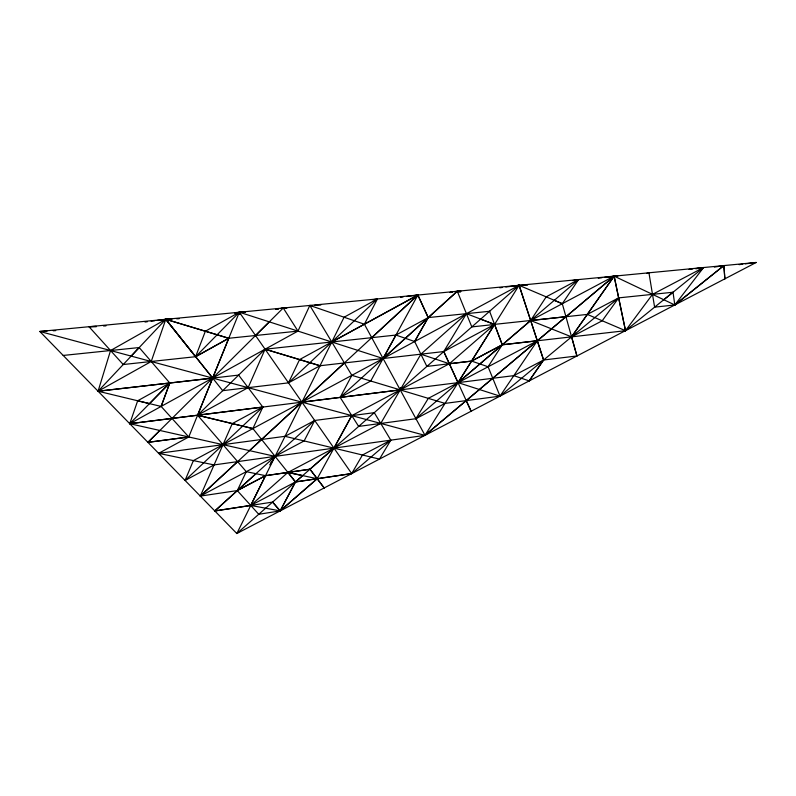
<?xml version="1.0" encoding="UTF-8"?>
<svg xmlns="http://www.w3.org/2000/svg" width="796" height="796" viewBox="0 0 796 796"><rect width="100%" height="100%" fill="white"/><g stroke="black" fill="none" stroke-linecap="round" stroke-linejoin="round"><path stroke-width="1.19" d="M400.438 387.503L400.189 389.901L301.963 402.169L249.526 450.635M63.192 355.444L139.191 347.553L169.777 382.995L137.678 400.776L129.748 423.701L275.078 456.377L272.67 456.615M171.876 319.017L165.777 319.315L151.23 361.483L195.607 356.698L228.77 338.27L297.963 331.116L309.813 305.445L312.151 305.594M458.048 382.657L129.738 423.701L169.757 383.005L161.13 406.418L188.771 436.974L158.633 453.332L98.077 391.214L212.661 378.11L283.247 308.002L286.829 308.201L280.849 308.44L283.247 308.002L297.973 331.096L129.748 423.701L262.839 407.064L238.621 375.095L98.087 391.224L39.8 331.454L756.2 262.471L625.517 330.688L502.266 344.787L471.6 361.066L425.004 435.322L364.389 324.221L309.813 305.435L351.832 375.324L445.034 403.403L499.997 396.149L618.651 297.873L673.028 292.241L674.809 304.967L654.611 307.147L648.939 272.799L646.621 273.436M169.777 383.015L161.13 406.438L98.077 391.224L110.544 350.538L165.787 319.315L171.737 319.435M159.847 430.477L147.907 442.337L188.761 436.974L239.317 312.261L234.561 313.126M47.143 331.056L39.8 331.454L424.974 435.372L214.064 464.924L185.06 480.446L193.378 460.605L519.111 285.326L527.599 285.127M270.063 464.894L271.416 461.7M604.363 277.416L617.815 276.122L614.134 276.142L530.663 320.529L458.098 382.617L513.818 375.642L529.151 380.906L543.588 360.011L519.121 285.247L494.555 324.45L449.352 363.742L351.782 415.621L333.952 448.128L309.972 469.222L265.526 475.67L237.288 490.585L200.333 496.087L232.283 423.591L262.839 407.064L252.909 428.566L295.485 481.938L351.683 473.6L625.457 330.639M406.776 296.47L417.86 295.037L428.218 317.594L395.93 335.056L265.078 349.195L248.133 387.642L197.617 415.223L246.292 471.67L265.476 475.67M351.772 415.621L317.176 478.724L280.182 510.893L272.58 502.097L214.821 510.952L237.298 490.595L246.292 471.66M250.78 505.44L287.893 472.406L317.176 478.724L280.162 510.893L250.76 505.45L295.485 481.948L351.683 473.56L362.469 455.004L390.806 440.158L351.703 473.6L236.82 533.519L158.623 453.332L285.028 436.317L379.483 459.113L390.806 440.158L374.289 412.676L314.699 420.477L214.821 510.952L250.73 505.43L265.526 475.67L309.972 469.222L519.111 285.326L562.294 303.714L576.931 355.971L543.578 360.001L529.161 380.896M157.22 320.43L165.787 319.315L222.701 390.677L288.49 382.856L299.565 359.583L364.379 324.221L377.433 298.928L372.677 299.774M351.832 375.334L340.171 397.393L358.648 426.417L415.89 418.716M255.954 473.69L237.288 490.595L258.74 514.266L280.172 510.903L295.475 481.938L287.893 472.436L380.747 423.442L420.875 354.19L449.372 363.752L471.53 361.105L426.875 366.429L414.656 341.524L428.208 317.594L417.87 295.037L370.737 381.025L340.171 397.393L457.292 291.246L460.954 291.147M380.657 358.807L383.075 358.518L395.93 335.066L414.626 341.504L428.198 317.584L489.61 311.276M270.083 464.884L274.441 457.441M466.227 400.567L471.103 411.224L443.77 351.563L466.436 313.674L494.555 324.45L458.008 382.637L443.76 351.553L320.022 365.742L288.51 382.846L377.433 298.938L344.081 317.226L236.84 533.529L302.699 475.61L287.893 472.436M445.034 403.403L415.9 418.706L428.298 398.358L537.32 340.797L614.154 276.182L611.766 276.56M505.808 287.008L519.091 285.296L537.32 340.797L500.017 396.129L488.087 366.767L471.59 361.076L494.585 324.37L587.329 314.41L618.651 297.873L614.134 276.132L611.766 276.54M488.107 366.747L502.266 344.797L537.32 340.748L543.598 360.011L513.828 375.613M673.028 292.241L625.517 330.688L618.651 297.873L602.234 320.768L571.578 336.867L530.663 320.529L546.195 296.848L578.543 279.575L562.294 303.714L554.305 300.311M576.941 355.971L571.568 336.827L614.134 276.132L674.809 304.967L723.882 265.585L724.867 278.839L723.882 265.585L714.37 267.088M571.578 336.867L614.154 276.182M587.319 314.4L625.477 330.698L652.501 294.371L703.555 267.546L674.809 304.958M265.078 349.195L320.022 365.742L265.078 349.195L197.617 415.223L228.77 338.29L165.807 319.296L98.087 391.234L151.23 361.503L123.221 364.528L88.993 326.708L96.266 326.34M131.161 356.081L139.191 347.553M169.757 383.005L149.499 403.622L137.678 400.776M245.098 312.45L239.317 312.211L195.597 356.698L165.807 319.296L159.817 320.47L165.787 319.315L228.77 338.28L195.597 356.698L205.368 331.226L239.317 312.241L245.496 311.962M255.546 335.494L269.277 321.873M185.06 480.456L262.839 407.064M285.018 436.317L314.699 420.477L304.142 440.934L200.313 496.097L237.626 461.62M301.973 402.159L344.389 362.946M414.199 295.684L417.87 295.047L200.323 496.097M371.722 337.693L417.87 295.047L364.389 324.221M383.055 358.489L457.292 291.246L460.595 291.824L454.854 291.664L457.292 291.246L471.819 326.907L494.555 324.45L480.665 319.126M420.865 354.18L466.446 313.684M309.972 469.222L324.161 487.928L309.972 469.222L295.475 481.948L280.182 510.903L272.58 502.097M415.9 418.706L578.543 279.575L572.483 280.57M425.004 435.322L537.32 340.797M424.915 435.312L565.946 316.718M663.784 299.734L703.555 267.546L695.097 268.62M674.789 304.958L723.882 265.585M331.793 342.001L417.86 295.037M443.78 351.573L494.545 324.45M471.59 361.066L502.266 344.797L494.585 324.37M237.278 490.585L265.476 475.67M698.838 268.74L703.555 267.546L696.182 268.71M514.166 286.142L519.111 285.296L514.186 286.112M605.846 277.505L609.388 276.928L607.03 277.326M144.991 322.032L147.439 321.713M151.111 321.236L154.772 320.758M188.771 436.984L147.907 442.337L212.671 378.08L165.787 319.315M400.617 297.266L403.084 296.958M499.769 287.784L502.186 287.475M598.284 278.182L601.925 277.724M689.047 269.396L692.679 268.939M739.096 264.65L742.758 264.182M745.205 263.874L756.2 262.471M530.663 320.529L565.946 316.718L614.134 276.172L625.517 330.688M53.262 330.768L55.72 330.619M103.55 325.982L105.968 325.863M176.712 318.808L179.16 318.689M314.699 305.256L320.808 305.017M88.993 326.698L96.226 326.748M158.623 453.332L214.064 464.924M239.297 312.281L239.924 314.559L239.337 312.211L383.075 358.518M458.058 382.627L499.997 396.149M239.317 312.211L351.703 473.6M489.59 311.276L502.276 344.797M278.441 308.878L276.043 309.326L278.441 308.878M452.417 292.082L449.979 292.5L452.417 292.082M252.909 428.566L197.587 415.223L252.909 428.566"/></g></svg>
